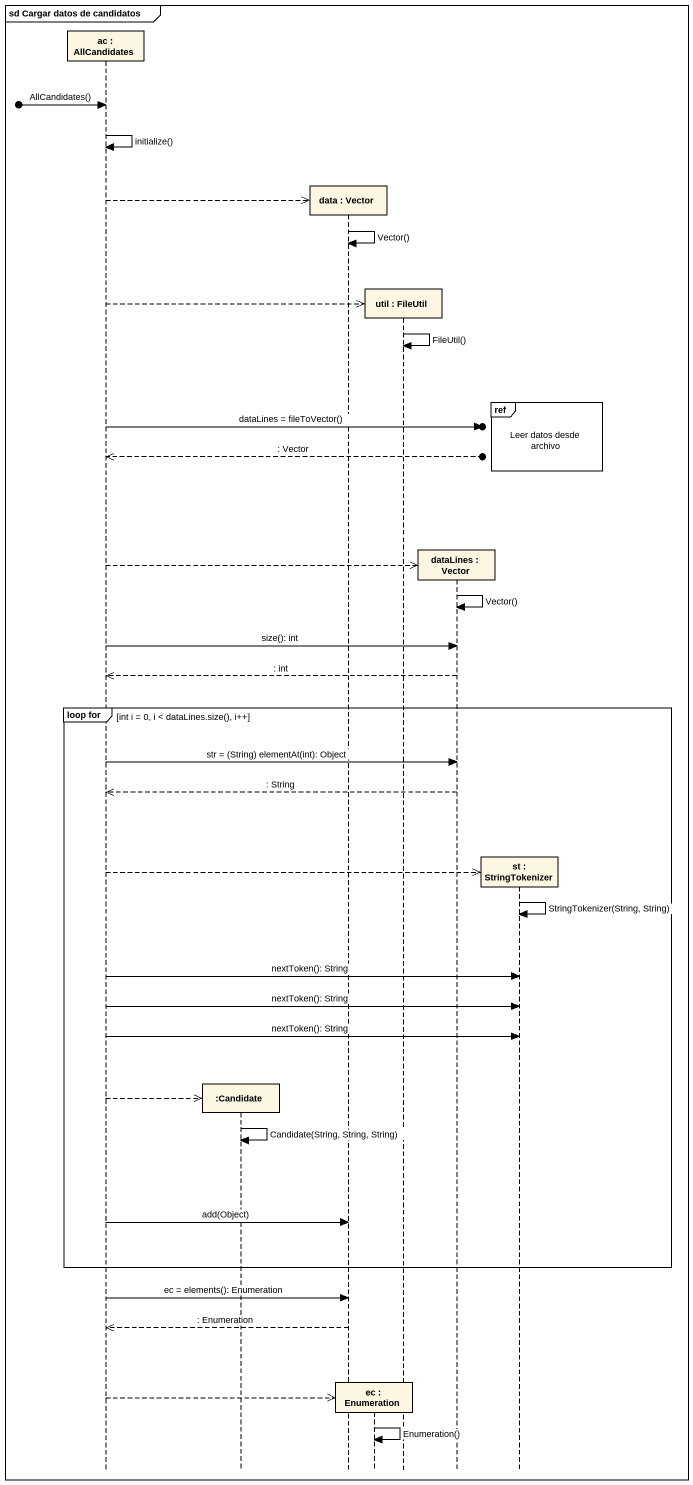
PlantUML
@startuml
mainframe sd Cargar datos de candidatos
hide footbox
participant "ac : AllCandidates" as ac
participant ":Candidate" as Candidate
participant "data : Vector" as data
participant "ec : Enumeration" as ec
participant "util : FileUtil" as util
participant "dataLines : Vector" as dataLines
participant "st : StringTokenizer" as st

[o-> ac : AllCandidates()
ac -> ac : initialize()
ac -->> data **
data -> data : Vector()
ac -->> util **
util -> util : FileUtil()
ref over st : Leer datos desde archivo
ac ->o] : dataLines = fileToVector()
ac <<--o] : : Vector
ac -->> dataLines **
dataLines -> dataLines : Vector()
ac -> dataLines : size(): int
dataLines -->> ac : : int
group loop for [int i = 0, i < dataLines.size(), i++]
  ac -> dataLines : str = (String) elementAt(int): Object
  dataLines -->> ac : : String
  ac -->> st **
  st -> st : StringTokenizer(String, String)
  ac -> st : nextToken(): String
  ac -> st : nextToken(): String
  ac -> st : nextToken(): String
  ac -->> Candidate **
  Candidate -> Candidate : Candidate(String, String, String)
  ac -> data : add(Object)
end
ac -> data : ec = elements(): Enumeration
data -->> ac : : Enumeration
ac -->> ec **
ec -> ec : Enumeration()
@enduml
